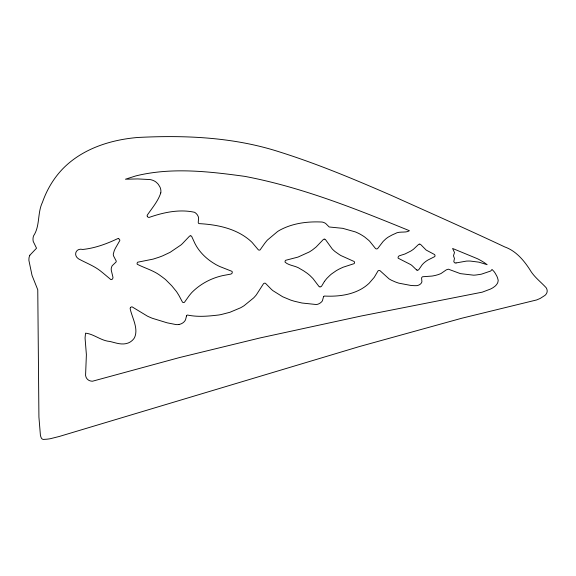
<?xml version="1.0" encoding="UTF-8"?>
<svg xmlns="http://www.w3.org/2000/svg" width="576" height="576" viewBox="0 0 576 576"><rect width="100%" height="100%" fill="white"/><g stroke="black" fill="none" stroke-linecap="round" stroke-linejoin="round"><path stroke-width="0.86" d="M160.783 192.874C158.076 201.218 152.071 208.102 147.197 215.237A2.117 2.117 0 0 0 147.197 216.022L147.204 216.086M186.523 315.893L185.522 319.802A12.082 12.082 0 0 1 184.579 321.278L183.83 322.078A14.429 14.429 0 0 1 182.542 323.086L181.354 323.726A17.338 17.338 0 0 1 179.705 324.302L179.338 324.403A4.824 4.824 0 0 1 178.884 324.497M29.837 255.233L36.533 248.206L33.228 241.438A15.977 15.977 0 0 1 33.005 239.594L33.026 238.421A11.664 11.664 0 0 1 33.574 235.843C40.219 225.907 37.253 212.897 42.487 202.219C46.908 189.562 53.928 177.768 63.353 168.214C82.814 148.622 110.57 139.81 137.534 137.491C184.997 135.022 233.51 137.117 279.079 151.783C317.549 163.85 354.787 179.51 391.73 195.574C429.451 212.573 467.309 229.284 504.734 246.917C515.83 250.862 523.62 260.028 529.834 269.604C533.894 276.811 540.67 281.743 546.149 287.726A8.316 8.316 0 0 1 546.898 289.339L547.034 289.85A8.186 8.186 0 0 1 547.193 291.11L547.027 292.248A8.33 8.33 0 0 1 546.61 293.306L546.343 293.789A8.698 8.698 0 0 1 544.975 295.38L540.209 298.433L536.702 299.93L461.873 318.211L359.186 346.622L59.198 436.493L50.335 438.703A23.479 23.479 0 0 1 49.133 438.905L48.168 439.034A69.754 69.754 0 0 1 46.598 439.214L43.078 439.438L41.854 438.761A3.665 3.665 0 0 1 41.378 438.077L41.004 437.234A14.22 14.22 0 0 1 40.406 435.182L38.923 417.074L37.764 289.771L32.04 275.422L28.894 260.374L28.994 257.89A12.816 12.816 0 0 1 29.131 257.335L29.311 256.716A13.392 13.392 0 0 1 29.83 255.233M130.442 307.678L130.486 307.62A2.729 2.729 0 0 1 130.961 307.159L131.321 306.972A2.7 2.7 0 0 1 132.156 306.893L147.506 316.188A99.626 99.626 0 0 0 152.388 318.298L167.134 322.819L175.918 324.554A10.836 10.836 0 0 0 178.884 324.49M323.784 296.417L324.043 296.194A0.893 0.893 0 0 1 324.446 296.057C337.061 296.676 350.258 295.294 361.426 288.965A55.93 55.93 0 0 0 362.923 288.043L363.672 287.568A54.346 54.346 0 0 0 364.687 286.884L366.293 285.689A52.358 52.358 0 0 0 367.236 284.911L368.23 284.054A54.324 54.324 0 0 0 369.173 283.205L374.249 277.315L377.986 270.965A1.987 1.987 0 0 1 378.77 270.518L379.181 270.475A2.556 2.556 0 0 1 379.966 270.648L389.016 278.834A42.588 42.588 0 0 0 391.536 280.282L395.273 281.923A85.522 85.522 0 0 0 398.779 283.154L410.45 285.372A33.458 33.458 0 0 0 411.588 285.487A50.803 50.803 0 0 0 414.936 285.674L416.592 285.653A4.435 4.435 0 0 0 417.254 285.559L417.938 285.379A9.835 9.835 0 0 0 419.443 284.746L420.574 283.932A7.711 7.711 0 0 0 421.265 283.133L421.92 281.837L421.596 278.158A2.131 2.131 0 0 1 421.884 277.366L422.28 276.934A1.138 1.138 0 0 1 422.712 276.746L432.072 276.062A55.31 55.31 0 0 0 434.189 275.659L434.621 275.573A55.685 55.685 0 0 0 435.838 275.299L438.041 274.666A46.044 46.044 0 0 0 440.971 273.542L446.342 269.842L448.373 269.179L460.411 273.636L473.609 275.177A35.575 35.575 0 0 0 476.201 274.975L480.355 274.356A57.722 57.722 0 0 0 481.615 274.111L490.716 271.015L492.019 269.46L493.985 271.498A53.971 53.971 0 0 1 495.18 273.197L496.85 276.17A30.881 30.881 0 0 1 497.606 278.1L498.211 280.31L497.894 282.168A9.497 9.497 0 0 1 497.326 283.486L496.44 284.746A18.727 18.727 0 0 1 495 286.236L493.027 287.676A39.067 39.067 0 0 1 490.414 289.087L482.299 292.154L361.238 316.001L260.172 337.91L179.69 357.509L92.556 381.204A10.426 10.426 0 0 1 90.749 381.01L90.158 380.858A10.433 10.433 0 0 1 88.812 380.304L87.883 379.67A9.324 9.324 0 0 1 86.926 378.655L86.45 377.942A10.159 10.159 0 0 1 86.04 377.165L85.572 375.401L86.386 354.672L85.061 338.004L85.543 333.173C93.629 333.864 101.038 340.798 109.786 341.446C114.329 342.461 118.894 344.232 123.617 343.944A28.771 28.771 0 0 0 126.115 343.606L127.987 343.08A17.906 17.906 0 0 0 130.003 342.108L130.176 342.014A6.502 6.502 0 0 0 130.637 341.719L130.99 341.46A20.65 20.65 0 0 0 132.516 340.2L133.582 339.026A20.441 20.441 0 0 0 134.561 337.586C138.694 328.349 132.077 317.786 130.154 308.707A1.922 1.922 0 0 1 130.363 307.829M456.041 262.944L466.438 261.094A55.03 55.03 0 0 1 470.21 261.05L478.901 262.159L487.138 264.672L484.423 262.706A80.82 80.82 0 0 0 481.522 260.914L479.232 259.632A33.79 33.79 0 0 0 476.964 258.523L452.606 248.465L454.493 252.533L453.47 255.773L454.457 258.494L453.809 261.468L454.183 262.318A2.952 2.952 0 0 0 454.666 262.764L454.946 262.901A2.074 2.074 0 0 0 456.041 262.937M320.083 286.891L320.249 286.877A2.844 2.844 0 0 0 320.976 286.646L321.372 286.394A1.238 1.238 0 0 0 321.624 286.121L324.101 282.002A12.118 12.118 0 0 1 324.583 281.297M324.338 239.134L324.266 239.134A1.944 1.944 0 0 0 323.352 239.465L316.159 246.982L312.523 249.862A68.004 68.004 0 0 1 309.262 251.978L297.965 257.098L285.761 260.266A2.556 2.556 0 0 0 285.257 260.82L285.034 261.526A2.837 2.837 0 0 0 285.113 262.188C289.015 265.781 295.927 265.622 300.398 268.963A90.655 90.655 0 0 1 303.89 271.008L307.231 273.305A60.761 60.761 0 0 1 309.946 275.537L312.977 278.554L318.946 286.43A1.915 1.915 0 0 0 319.738 286.855L319.889 286.891M190.555 235.822L190.483 235.822A1.814 1.814 0 0 0 189.547 236.124L182.398 243.662A62.878 62.878 0 0 1 180.864 245.03L170.136 252.31L162.763 255.794A142.114 142.114 0 0 1 158.904 257.263L153.122 259.121L137.736 262.195A2.772 2.772 0 0 0 137.29 262.714L137.066 263.57A2.65 2.65 0 0 0 137.225 264.24C144.727 268.157 153.742 270.468 160.718 275.911A34.308 34.308 0 0 1 161.683 276.588L164.376 278.626A68.054 68.054 0 0 1 165.622 279.634L171.749 285.775L176.479 291.571A69.782 69.782 0 0 1 177.329 292.86L178.747 295.157A19.786 19.786 0 0 1 179.302 296.136L182.498 302.155A2.297 2.297 0 0 0 183.247 302.494L183.694 302.522A2.29 2.29 0 0 0 184.478 302.278L188.712 296.323A19.354 19.354 0 0 1 189.382 295.423L190.087 294.552A44.575 44.575 0 0 1 192.074 292.255C200.182 284.141 210.586 278.503 221.717 275.846A26.993 26.993 0 0 1 223.07 275.537L230.947 274.075L231.89 273.427A2.664 2.664 0 0 0 232.222 272.844L232.236 271.966A2.678 2.678 0 0 0 231.948 271.339L219.996 266.616A73.39 73.39 0 0 1 217.987 265.666L216.094 264.686A24.17 24.17 0 0 1 214.862 263.952C207.576 259.661 201.161 253.829 196.682 246.622A61.416 61.416 0 0 1 195.502 244.526L194.933 243.461A16.344 16.344 0 0 1 194.458 242.467L191.599 236.232A2.765 2.765 0 0 0 190.829 235.872L190.757 235.85M419.681 244.123L419.738 244.13A2.426 2.426 0 0 1 420.631 244.462L426.139 250.049L434.578 254.556A2.52 2.52 0 0 1 434.952 255.269L435.01 255.845A2.39 2.39 0 0 1 434.743 256.594L427.752 260.129A40.435 40.435 0 0 0 425.491 261.67L424.094 262.807A32.213 32.213 0 0 0 422.186 264.744L418.874 269.539A1.058 1.058 0 0 1 418.666 269.762L418.428 269.921A2.326 2.326 0 0 1 417.622 270.173M324.526 239.141L324.598 239.155A2.462 2.462 0 0 1 325.397 239.486L332.222 248.94A33.941 33.941 0 0 0 335.088 251.597L339.142 254.455A91.591 91.591 0 0 0 340.834 255.521L354.168 261.511A2.801 2.801 0 0 1 354.485 262.267L354.413 263.124A2.477 2.477 0 0 1 354.067 263.664L343.066 267.235L339.221 269.042A89.467 89.467 0 0 0 336.154 270.756L331.466 274.025A71.078 71.078 0 0 0 329.803 275.486L326.988 278.258A44.287 44.287 0 0 0 325.346 280.274L325.13 280.548A41.688 41.688 0 0 0 324.583 281.297M118.685 238.723L118.973 238.91A3.823 3.823 0 0 1 119.462 239.393L119.714 239.832A2.124 2.124 0 0 1 119.786 240.61L115.538 248.004A45.288 45.288 0 0 0 114.278 250.603L113.306 254.038A9.418 9.418 0 0 0 113.479 255.787L116.287 261.166L116.078 261.95A5.062 5.062 0 0 1 115.798 262.26L112.212 265.702A11.376 11.376 0 0 0 111.55 267.221L111.384 267.79A7.258 7.258 0 0 0 111.269 270.238L112.997 277.474L112.709 278.654A3.269 3.269 0 0 1 112.255 279.209L111.506 279.59A2.088 2.088 0 0 1 110.815 279.547L103.025 273.031A35.654 35.654 0 0 0 101.722 271.987C94.846 266.105 86.22 263.102 78.401 258.761C72.994 255.046 76.054 247.702 82.8 249.451C95.026 248.191 106.747 243.835 117.785 238.601A1.721 1.721 0 0 1 118.685 238.73M147.269 216.266L147.398 216.49A3.456 3.456 0 0 0 147.838 217.022L148.255 217.282A2.196 2.196 0 0 0 149.234 217.39C163.526 212.364 179.647 208.937 194.566 212.299A12.823 12.823 0 0 1 195.718 213.12L196.43 213.797A14.083 14.083 0 0 1 197.467 215.057L198.209 216.511A11.75 11.75 0 0 1 198.612 217.987L198.238 222.358A1.886 1.886 0 0 0 198.432 223.07L198.749 223.466A0.842 0.842 0 0 0 199.116 223.625C216.626 224.568 235.015 228.197 248.926 239.58A49.039 49.039 0 0 1 252.151 242.489L257.99 249.422A2.088 2.088 0 0 0 258.775 250.056L259.171 250.121A3.42 3.42 0 0 0 260.042 249.97L264.096 244.238A15.437 15.437 0 0 1 264.737 243.338L265.486 242.374A60.07 60.07 0 0 1 267.358 240.12L277.43 231.653A18.302 18.302 0 0 1 278.446 230.969L280.289 229.91A50.911 50.911 0 0 1 281.405 229.334C293.796 223.056 308.009 221.371 321.732 222.019A6.386 6.386 0 0 1 322.582 222.142L323.107 222.278A9.31 9.31 0 0 1 325.742 223.538L329.177 226.98L342.734 228.334L355.356 231.912A60.336 60.336 0 0 1 359.28 233.719L359.611 233.892A24.185 24.185 0 0 1 360.554 234.403L361.289 234.835A65.585 65.585 0 0 1 362.506 235.577L362.923 235.843A62.446 62.446 0 0 1 364.529 236.894L368.554 240.192A70.956 70.956 0 0 1 369.67 241.243L375.53 248.551A2.016 2.016 0 0 0 376.373 248.911L376.798 248.911A2.513 2.513 0 0 0 377.654 248.58L383.155 241.416L385.819 238.889A37.404 37.404 0 0 1 388.231 237.11L391.997 235.03A76.428 76.428 0 0 1 395.028 233.669C399.247 230.846 406.03 233.266 409.414 230.71C356.81 209.232 303.494 187.841 247.493 176.89A130.673 130.673 0 0 0 244.699 176.357C209.282 171.504 172.577 167.234 137.326 175.55A64.073 64.073 0 0 0 135.547 175.997L125.453 179.215L137.664 178.927L149.868 179.554A9.511 9.511 0 0 1 151.056 179.762L152.539 180.216A15.912 15.912 0 0 1 154.786 181.253L155.282 181.548A6.163 6.163 0 0 1 155.945 182.023L157.01 182.974A24.869 24.869 0 0 1 158.357 184.385L160.042 187.193A18.821 18.821 0 0 1 160.567 188.806L160.769 189.67A5.652 5.652 0 0 1 160.862 190.346A11.218 11.218 0 0 1 160.783 192.874M416.563 269.899A1.303 1.303 0 0 1 416.347 269.726L412.243 265.774A32.904 32.904 0 0 0 410.753 264.614L398.203 258.221A2.268 2.268 0 0 1 398.066 257.652L398.196 256.954A2.866 2.866 0 0 1 398.7 256.234L399.002 255.974A1.505 1.505 0 0 1 399.362 255.78L405.022 253.966L410.767 251.086A48.146 48.146 0 0 0 412.006 250.265L412.654 249.818A50.141 50.141 0 0 0 413.568 249.156L418.428 244.584A1.735 1.735 0 0 1 419.508 244.138M417.442 270.173A1.814 1.814 0 0 1 416.563 269.899M323.777 296.417A1.901 1.901 0 0 0 323.46 296.957L322.452 300.701A10.728 10.728 0 0 1 321.638 301.817L320.458 302.846A15.934 15.934 0 0 1 319.075 303.682L318.406 303.998A10.793 10.793 0 0 1 316.483 304.553L301.997 303.019L294.35 301.234A135.468 135.468 0 0 1 290.563 300.046L282.665 296.755L272.938 290.678A51.926 51.926 0 0 1 271.303 289.253L265.493 283.327A2.297 2.297 0 0 0 264.722 283.169L264.218 283.27A2.426 2.426 0 0 0 263.47 283.774L256.32 294.89A55.152 55.152 0 0 1 253.642 297.9L244.073 305.719A71.374 71.374 0 0 1 240.53 307.814L229.874 312.293L221.429 314.482A120.888 120.888 0 0 1 218.858 314.971C208.541 316.202 197.82 317.225 187.56 315.05A0.929 0.929 0 0 0 187.07 315.202L186.934 315.31A1.627 1.627 0 0 0 186.523 315.893"/></g></svg>
